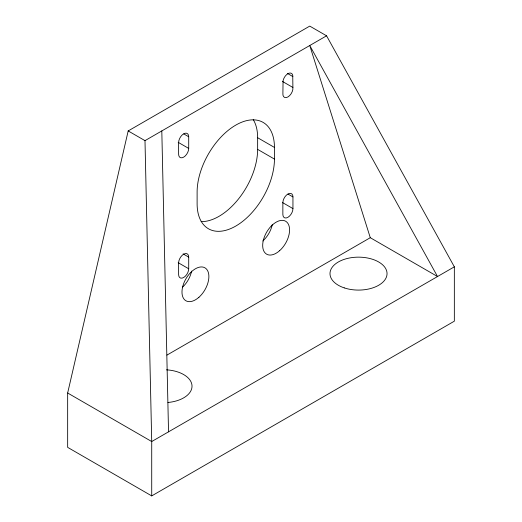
<?xml version="1.0" encoding="UTF-8"?>
<svg xmlns="http://www.w3.org/2000/svg" width="522" height="522" viewBox="0 0 522 522"><rect width="100%" height="100%" fill="white"/><g stroke="black" fill="none" stroke-linecap="round" stroke-linejoin="round"><path stroke-width="0.78" d="M292.901 87.468L292.731 75.201A7.073 4.085 -60 0 0 287.903 73.706A7.073 4.085 -60 0 0 283.068 80.779L282.898 93.281A7.132 4.117 -60 0 0 287.916 96.948A7.132 4.117 -60 0 0 292.901 87.468L282.389 81.399M67.658 393.007L128.184 130.931L309.755 26.1L326.57 35.809L454.342 266.827L454.342 321.18L151.719 495.9L67.658 447.367L67.658 393.007L151.719 441.54L454.342 266.827M128.184 130.931L144.992 140.64L326.57 35.809M166.942 355.104L370.281 237.706L437.527 276.529L309.755 45.512L370.281 237.706M287.296 73.361L292.901 76.597M253.261 119.623A54.686 31.574 -60 0 1 257.64 137.723L274.448 147.432L274.448 159.079A54.686 31.574 -60 0 1 235.781 226.059A54.686 31.574 -60 0 1 197.114 203.73L197.114 192.083A54.686 31.574 -60 0 1 235.781 125.11A54.686 31.574 -60 0 1 274.448 147.432M257.64 137.723L257.64 149.377L274.448 159.079M183.803 133.926L188.71 136.757L188.71 148.405A7.132 4.117 -60 0 1 183.666 157.142A7.132 4.117 -60 0 1 178.622 154.225L178.622 142.578A7.132 4.117 -60 0 1 183.666 133.841A7.132 4.117 -60 0 1 188.71 136.757M288.04 194.106L292.946 196.938L292.946 208.585A7.132 4.117 -60 0 1 287.903 217.322A7.132 4.117 -60 0 1 282.859 214.412L282.859 202.758A7.132 4.117 -60 0 1 287.903 194.027A7.132 4.117 -60 0 1 292.946 196.938M178.198 142.336L188.71 148.405M282.435 202.516L292.946 208.585M183.105 253.881L188.71 257.118L188.71 268.765A7.132 4.117 -60 0 1 183.666 277.502A7.132 4.117 -60 0 1 178.622 274.592L178.622 262.944A7.132 4.117 -60 0 1 183.666 254.207A7.132 4.117 -60 0 1 188.71 257.118M178.198 262.697L188.71 268.765M161.807 130.931L168.534 431.838M144.992 140.64L151.719 441.54L151.719 495.9M257.64 149.377A54.686 31.574 -60 0 1 201.107 221.615M191.613 271.107A19.02 10.982 -60 0 1 182.661 287.067M272.308 224.519A19.02 10.982 -60 0 1 262.801 240.988M166.466 369.83A28.534 16.476 0 0 1 192.011 385.784A28.534 16.476 0 0 1 167.953 402.482M198.915 297.286A19.02 10.982 -60 0 0 204.944 267.825A19.02 10.982 -60 0 0 182.439 287.779A19.02 10.982 -60 0 0 198.915 297.286M279.609 250.697A19.02 10.982 -60 0 0 285.638 221.23A19.02 10.982 -60 0 0 263.14 241.184A19.02 10.982 -60 0 0 279.609 250.697M344.246 287.883A28.534 16.476 0 0 0 387.043 273.619A28.534 16.476 0 0 0 344.246 259.356A28.534 16.476 0 0 0 344.246 287.883"/></g></svg>
